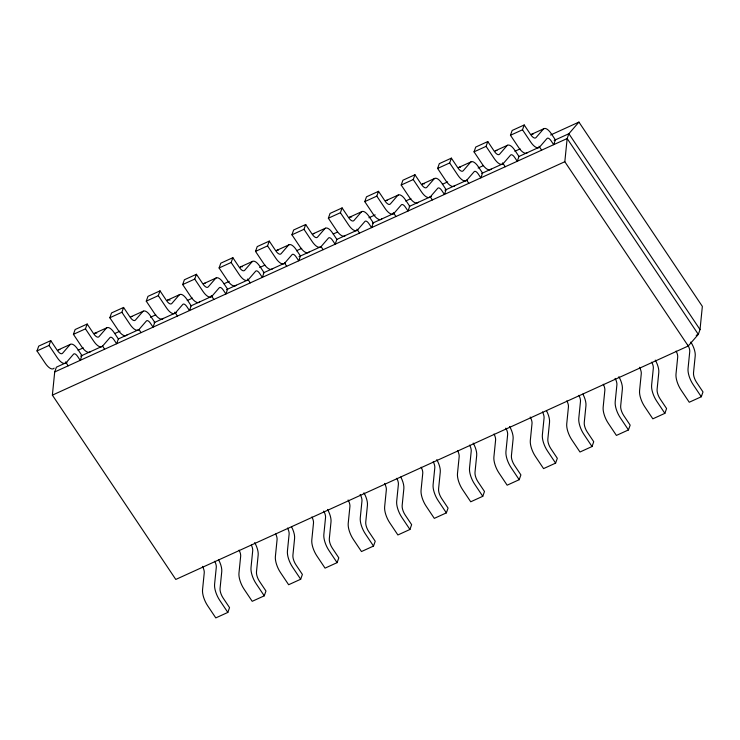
<?xml version="1.0" encoding="UTF-8"?>
<svg xmlns="http://www.w3.org/2000/svg" width="740" height="740" viewBox="0 0 740 740"><rect width="100%" height="100%" fill="white"/><g stroke="black" fill="none" stroke-linecap="round" stroke-linejoin="round"><path stroke-width="1.11" d="M550.579 135.004L578.93 122.091L702.352 306.397L700.022 329.578L698.31 334.378L688.246 346.015L175.787 579.448L52.373 395.142L54.705 371.961L56.416 367.16L66.915 362.378M688.246 346.015L564.824 161.718L567.154 138.537L568.866 133.727L578.93 122.091M54.15 368.15A13.838 5.522 65.5 0 1 45.14 363.081L37 350.927L38.711 346.117L50.755 340.631L57.23 350.298A8.168 3.256 65.5 0 0 62.539 353.295L69.893 344.803A11.97 4.773 65.5 0 1 77.691 349.188L81.937 355.533L80.225 360.334L77.608 356.421A6.207 2.479 65.5 0 0 73.565 354.146L66.193 362.665A13.838 5.522 65.5 0 1 57.184 357.596L49.044 345.441L50.755 340.631M90.567 351.555A13.838 5.522 65.5 0 1 81.557 346.486L73.417 334.332L75.129 329.531L87.172 324.046L93.647 333.712A8.168 3.256 65.5 0 0 98.966 336.7L106.32 328.218A11.97 4.773 65.5 0 1 114.108 332.602L118.354 338.939L116.642 343.749L114.025 339.836A6.207 2.479 65.5 0 0 109.983 337.56L102.61 346.07L104.599 349.234M73.417 334.332L85.461 328.847L87.172 324.046M126.984 334.97A13.838 5.522 65.5 0 1 117.975 329.901L109.835 317.747L111.546 312.937L123.589 307.452L130.064 317.118A8.168 3.256 65.5 0 0 135.383 320.115L142.737 311.623A11.97 4.773 65.5 0 1 150.525 316.008L154.771 322.353L153.06 327.154L150.442 323.241A6.207 2.479 65.5 0 0 146.4 320.966L139.028 329.485L141.016 332.639M109.835 317.747L121.887 312.262L123.589 307.452M163.401 318.376A13.838 5.522 65.5 0 1 154.401 313.307L146.261 301.152L147.972 296.351L160.016 290.866L166.482 300.532A8.168 3.256 65.5 0 0 171.8 303.52L179.154 295.038A11.97 4.773 65.5 0 1 186.942 299.423L191.197 305.768L189.486 310.569L186.859 306.656A6.207 2.479 65.5 0 0 182.826 304.381L175.445 312.891A13.838 5.522 65.5 0 1 166.445 307.822L158.304 295.667L160.016 290.866M199.828 301.791A13.838 5.522 65.5 0 1 190.818 296.721L182.678 284.567L184.389 279.766L196.433 274.281L202.908 283.938A8.168 3.256 65.5 0 0 208.218 286.935L215.571 278.443A11.97 4.773 65.5 0 1 223.369 282.828L227.615 289.173L225.904 293.974L223.286 290.062A6.207 2.479 65.5 0 0 219.244 287.795L211.871 296.305L190.828 305.935M182.678 284.567L194.722 279.082L196.433 274.281M236.245 285.205A13.838 5.522 65.5 0 1 227.236 280.127L219.096 267.973L220.807 263.172L232.85 257.687L239.325 267.353A8.168 3.256 65.5 0 0 244.644 270.35L251.989 261.858A11.97 4.773 65.5 0 1 259.786 266.243L264.032 272.588L262.321 277.389L259.703 273.476A6.207 2.479 65.5 0 0 255.661 271.201L248.289 279.711A13.838 5.522 65.5 0 1 239.279 274.642L231.139 262.487L232.85 257.687M272.662 268.611A13.838 5.522 65.5 0 1 263.653 263.542L255.513 251.387L257.224 246.587L269.268 241.101L275.743 250.768A8.168 3.256 65.5 0 0 281.061 253.755L288.415 245.264A11.97 4.773 65.5 0 1 296.204 249.657L300.449 255.994L298.738 260.804L296.12 256.891A6.207 2.479 65.5 0 0 292.078 254.615L284.706 263.125A13.838 5.522 65.5 0 1 275.696 258.057L267.556 245.902L269.268 241.101M309.079 252.025A13.838 5.522 65.5 0 1 300.079 246.957L291.939 234.802L293.641 229.992L305.694 224.507L312.16 234.173A8.168 3.256 65.5 0 0 317.479 237.17L324.832 228.679A11.97 4.773 65.5 0 1 332.621 233.063L336.876 239.409L335.164 244.209L332.538 240.296A6.207 2.479 65.5 0 0 328.505 238.021L321.123 246.54A13.838 5.522 65.5 0 1 312.123 241.462L303.983 229.308L305.694 224.507M345.506 235.431A13.838 5.522 65.5 0 1 336.496 230.362L328.357 218.208L330.068 213.407L342.111 207.922L348.586 217.588A8.168 3.256 65.5 0 0 353.896 220.576L361.25 212.093A11.97 4.773 65.5 0 1 369.047 216.478L373.293 222.814L371.582 227.624L368.964 223.711A6.207 2.479 65.5 0 0 364.922 221.436L357.55 229.946A13.838 5.522 65.5 0 1 348.54 224.877L340.4 212.722L342.111 207.922M381.923 218.846A13.838 5.522 65.5 0 1 372.914 213.777L364.774 201.622L366.485 196.812L378.529 191.327L385.004 200.993A8.168 3.256 65.5 0 0 390.322 203.99L397.667 195.499A11.97 4.773 65.5 0 1 405.464 199.883L409.71 206.229L407.999 211.029L405.381 207.117A6.207 2.479 65.5 0 0 401.339 204.841L393.967 213.361A13.838 5.522 65.5 0 1 384.957 208.292L376.817 196.137L378.529 191.327M202.427 566.341A6.207 2.479 65.5 0 1 204.249 572.76L202.547 589.743A13.838 5.522 65.5 0 0 207.653 605.755L215.793 617.909L227.837 612.424L229.548 607.614L223.073 597.948A8.168 3.256 65.5 0 1 220.058 588.504L221.76 571.567A11.97 4.773 65.5 0 0 218.689 559.967M418.341 202.251A13.838 5.522 65.5 0 1 409.331 197.182L401.191 185.028L402.902 180.227L414.946 174.742L421.421 184.408A8.168 3.256 65.5 0 0 426.74 187.396L434.093 178.913A11.97 4.773 65.5 0 1 441.882 183.298L446.128 189.644L444.416 194.444L441.799 190.531A6.207 2.479 65.5 0 0 437.756 188.256L430.384 196.766A13.838 5.522 65.5 0 1 421.375 191.697L413.235 179.542L414.946 174.742M239.076 550.153A6.207 2.479 65.5 0 1 240.667 556.175L238.964 573.149A13.838 5.522 65.5 0 0 244.071 589.16L252.211 601.315L264.254 595.83L265.965 591.029L259.49 581.363A8.168 3.256 65.5 0 1 256.475 571.909L258.177 554.982A11.97 4.773 65.5 0 0 254.671 542.605M454.758 185.666A13.838 5.522 65.5 0 1 445.748 180.597L437.618 168.442L439.32 163.642L451.363 158.147L457.838 167.814A8.168 3.256 65.5 0 0 463.157 170.811L470.511 162.319A11.97 4.773 65.5 0 1 478.299 166.704L482.545 173.049L480.843 177.85L478.216 173.937A6.207 2.479 65.5 0 0 474.183 171.662L466.801 180.181A13.838 5.522 65.5 0 1 457.801 175.112L449.661 162.957L451.363 158.147M275.706 533.984A6.207 2.479 65.5 0 1 277.084 539.58L275.382 556.563A13.838 5.522 65.5 0 0 280.497 572.575L288.637 584.73L300.68 579.244L302.382 574.443L295.917 564.777A8.168 3.256 65.5 0 1 292.901 555.324L294.594 538.396A11.97 4.773 65.5 0 0 291.523 526.788M491.175 169.081A13.838 5.522 65.5 0 1 482.175 164.003L474.035 151.848L475.746 147.047L487.79 141.562L494.255 151.228A8.168 3.256 65.5 0 0 499.574 154.216L506.928 145.734A11.97 4.773 65.5 0 1 514.716 150.118L518.971 156.464L517.26 161.264L514.633 157.352A6.207 2.479 65.5 0 0 510.6 155.076L503.228 163.586A13.838 5.522 65.5 0 1 494.218 158.517L486.078 146.363L487.79 141.562M311.91 516.973A6.207 2.479 65.5 0 1 313.501 522.995L311.799 539.969A13.838 5.522 65.5 0 0 316.914 555.981L325.054 568.135L337.098 562.65L338.809 557.849L332.334 548.183A8.168 3.256 65.5 0 1 329.318 538.729L331.011 521.802A11.97 4.773 65.5 0 0 327.515 509.425M527.601 152.486A13.838 5.522 65.5 0 1 518.592 147.417L510.452 135.263L512.163 130.462L524.207 124.977L530.682 134.634A8.168 3.256 65.5 0 0 535.991 137.631L543.345 129.139A11.97 4.773 65.5 0 1 551.143 133.533L555.389 139.869L553.677 144.67L551.06 140.757A6.207 2.479 65.5 0 0 547.017 138.491L539.645 147.001A13.838 5.522 65.5 0 1 530.635 141.932L522.495 129.778L524.207 124.977M348.105 499.981A6.207 2.479 65.5 0 1 349.928 506.401L348.216 523.384A13.838 5.522 65.5 0 0 353.332 539.395L361.471 551.55L373.515 546.065L375.226 541.264L368.751 531.598A8.168 3.256 65.5 0 1 365.736 522.144L367.438 505.216A11.97 4.773 65.5 0 0 363.932 492.831M384.522 483.396A6.207 2.479 65.5 0 1 386.345 489.815L384.643 506.798A13.838 5.522 65.5 0 0 389.749 522.801L397.889 534.965L409.932 529.47L411.644 524.669L405.168 515.003A8.168 3.256 65.5 0 1 402.153 505.559L403.855 488.622A11.97 4.773 65.5 0 0 400.784 477.023M421.171 467.208A6.207 2.479 65.5 0 1 422.762 473.221L421.06 490.204A13.838 5.522 65.5 0 0 426.166 506.216L434.306 518.37L446.359 512.885L448.061 508.084L441.595 498.418A8.168 3.256 65.5 0 1 438.579 488.964L440.272 472.037A11.97 4.773 65.5 0 0 436.767 459.651M457.588 450.623A6.207 2.479 65.5 0 1 459.179 456.636L457.477 473.618A13.838 5.522 65.5 0 0 462.593 489.63L470.733 501.785L482.776 496.299L484.487 491.49L478.012 481.823A8.168 3.256 65.5 0 1 474.997 472.379L476.69 455.442A11.97 4.773 65.5 0 0 473.184 443.066M494.005 434.029A6.207 2.479 65.5 0 1 495.606 440.041L493.895 457.024A13.838 5.522 65.5 0 0 499.01 473.036L507.15 485.19L519.193 479.705L520.904 474.904L514.429 465.238A8.168 3.256 65.5 0 1 511.414 455.785L513.116 438.857A11.97 4.773 65.5 0 0 509.61 426.481M530.201 417.036A6.207 2.479 65.5 0 1 532.023 423.456L530.321 440.439A13.838 5.522 65.5 0 0 535.427 456.45L543.567 468.605L555.611 463.12L557.322 458.31L550.847 448.644A8.168 3.256 65.5 0 1 547.831 439.199L549.533 422.263A11.97 4.773 65.5 0 0 546.462 410.663M566.849 400.849A6.207 2.479 65.5 0 1 568.44 406.871L566.738 423.844A13.838 5.522 65.5 0 0 571.844 439.856L579.984 452.011L592.028 446.525L593.739 441.725L587.273 432.058A8.168 3.256 65.5 0 1 584.249 422.605L585.951 405.677A11.97 4.773 65.5 0 0 582.88 394.078M603.266 384.264A6.207 2.479 65.5 0 1 604.857 390.276L603.155 407.259A13.838 5.522 65.5 0 0 608.271 423.271L616.411 435.425L628.454 429.94L630.166 425.139L623.691 415.473A8.168 3.256 65.5 0 1 620.675 406.019L622.368 389.092A11.97 4.773 65.5 0 0 618.862 376.706M639.462 367.271A6.207 2.479 65.5 0 1 641.275 373.691L639.573 390.664A13.838 5.522 65.5 0 0 644.688 406.676L652.828 418.831L664.871 413.346L666.583 408.545L660.108 398.879A8.168 3.256 65.5 0 1 657.092 389.434L658.794 372.498A11.97 4.773 65.5 0 0 655.288 360.121M676.11 351.084A6.207 2.479 65.5 0 1 677.701 357.096L675.999 374.079A13.838 5.522 65.5 0 0 681.105 390.091L689.245 402.246L701.289 396.76L703 391.96L696.525 382.293A8.168 3.256 65.5 0 1 693.51 372.84L695.212 355.912A11.97 4.773 65.5 0 0 690.79 342.056M37 350.927L49.044 345.441M146.261 301.152L158.304 295.667M219.096 267.973L231.139 262.487M255.513 251.387L267.556 245.902M291.939 234.802L303.983 229.308M328.357 218.208L340.4 212.722M364.774 201.622L376.817 196.137M401.191 185.028L413.235 179.542M437.618 168.442L449.661 162.957M474.035 151.848L486.078 146.363M510.452 135.263L522.495 129.778M58.423 349.817L70.467 344.331M94.85 333.231L106.893 327.746M131.267 316.637L143.31 311.151M167.684 300.052L179.728 294.566M204.101 283.466L216.145 277.972M240.518 266.872L252.571 261.387M276.945 250.286L288.989 244.801M313.362 233.692L325.406 228.207M349.779 217.107L361.823 211.621M386.197 200.512L398.24 195.027M422.623 183.927L434.667 178.442M459.041 167.342L471.084 161.847M495.458 150.747L507.501 145.262M531.875 134.162L543.918 128.677M78.033 350.261L83.278 347.865M114.783 333.518L120.037 331.122M150.488 317.257L155.742 314.861M187.238 300.514L192.493 298.118M223.998 283.772L229.243 281.376M259.703 267.51L264.948 265.114M296.453 250.768L301.707 248.372M333.204 234.025L337.403 232.11M368.909 217.763L375.208 214.887M405.659 201.021L410.913 198.625M442.418 184.279L447.663 181.883M478.123 168.017L483.368 165.621M514.874 151.274L520.127 148.879M80.567 356.153L102.62 346.107M118.372 338.939L138.325 329.846M154.077 322.677L176.129 312.632M226.533 289.664L248.585 279.627M263.283 272.93L285.335 262.885M298.988 256.66L321.04 246.614M336.793 239.446L357.79 229.881M372.498 223.184L393.495 213.61M409.248 206.442L431.3 196.396M444.953 190.171L467.005 180.135M481.703 173.438L502.71 163.864M518.462 156.695L539.46 147.121M554.168 140.424L568.866 133.727L700.022 329.578M54.705 371.961L567.154 138.537L698.31 334.378L696.211 335.331M52.373 395.142L564.824 161.718M539.016 146.252L541.634 150.165M701.289 396.76L693.149 384.606A13.838 5.522 65.5 0 1 688.043 368.594L689.745 351.611A6.207 2.479 65.5 0 0 687.923 345.192M502.59 162.837L505.216 166.75M664.871 413.346L656.732 401.191A13.838 5.522 65.5 0 1 651.616 385.179L653.327 368.206A6.207 2.479 65.5 0 0 651.727 362.184M466.7 180.209L468.79 183.335M628.454 429.94L620.314 417.786A13.838 5.522 65.5 0 1 615.199 401.774L616.901 384.791A6.207 2.479 65.5 0 0 615.088 378.371M430.282 196.794L432.373 199.929M592.028 446.525L583.888 434.371A13.838 5.522 65.5 0 1 578.782 418.359L580.484 401.376A6.207 2.479 65.5 0 0 578.893 395.364M393.338 212.602L395.956 216.515M555.611 463.12L547.471 450.965A13.838 5.522 65.5 0 1 542.365 434.954L544.067 417.971A6.207 2.479 65.5 0 0 542.476 411.958M356.921 229.197L359.538 233.109M519.193 479.705L511.053 467.55A13.838 5.522 65.5 0 1 505.938 451.539L507.649 434.556A6.207 2.479 65.5 0 0 505.827 428.146M321.021 246.568L323.121 249.695M482.776 496.299L474.636 484.145A13.838 5.522 65.5 0 1 469.521 468.133L471.223 451.15A6.207 2.479 65.5 0 0 469.632 445.138M284.604 263.153L286.695 266.289M446.359 512.885L438.219 500.73A13.838 5.522 65.5 0 1 433.104 484.719L434.805 467.736A6.207 2.479 65.5 0 0 433.214 461.723M247.66 278.962L250.277 282.874M409.932 529.47L401.792 517.316A13.838 5.522 65.5 0 1 396.686 501.304L398.388 484.33A6.207 2.479 65.5 0 0 396.797 478.308M211.242 295.556L213.86 299.469M194.722 279.082L202.862 291.236A13.838 5.522 65.5 0 0 211.871 296.305M373.515 546.065L365.375 533.91A13.838 5.522 65.5 0 1 360.269 517.898L361.971 500.915A6.207 2.479 65.5 0 0 360.149 494.496M174.816 312.141L177.443 316.054M337.098 562.65L328.958 550.495A13.838 5.522 65.5 0 1 323.843 534.484L325.545 517.51A6.207 2.479 65.5 0 0 323.732 511.09M121.887 312.262L130.027 324.416A13.838 5.522 65.5 0 0 139.028 329.485M300.68 579.244L292.541 567.09A13.838 5.522 65.5 0 1 287.425 551.078L289.127 534.095A6.207 2.479 65.5 0 0 287.536 528.082M85.461 328.847L93.601 341.001A13.838 5.522 65.5 0 0 102.61 346.07M264.254 595.83L256.114 583.675A13.838 5.522 65.5 0 1 251.008 567.663L252.71 550.68A6.207 2.479 65.5 0 0 251.332 545.084M65.564 361.906L68.182 365.819M227.837 612.424L219.697 600.27A13.838 5.522 65.5 0 1 214.591 584.258L216.293 567.275A6.207 2.479 65.5 0 0 214.702 561.262M458.467 167.804A11.97 4.773 65.5 0 1 460.521 167.148M203.528 283.929A11.97 4.773 65.5 0 1 205.174 283.226M494.884 151.219A11.97 4.773 65.5 0 1 496.938 150.553M385.623 200.984A11.97 4.773 65.5 0 1 387.279 200.272M422.05 184.399A11.97 4.773 65.5 0 1 424.529 183.844M239.945 267.344A11.97 4.773 65.5 0 1 242.433 266.789M349.206 217.579A11.97 4.773 65.5 0 1 351.685 217.024M94.276 333.703A11.97 4.773 65.5 0 1 96.755 333.148M167.111 300.523A11.97 4.773 65.5 0 1 170.043 300.144M57.849 350.288A11.97 4.773 65.5 0 1 59.903 349.622M531.302 134.625A11.97 4.773 65.5 0 1 533.355 133.968M276.371 250.758A11.97 4.773 65.5 0 1 278.425 250.092M130.693 317.108A11.97 4.773 65.5 0 1 131.951 316.415M312.789 234.164A11.97 4.773 65.5 0 1 314.435 233.452"/></g></svg>
